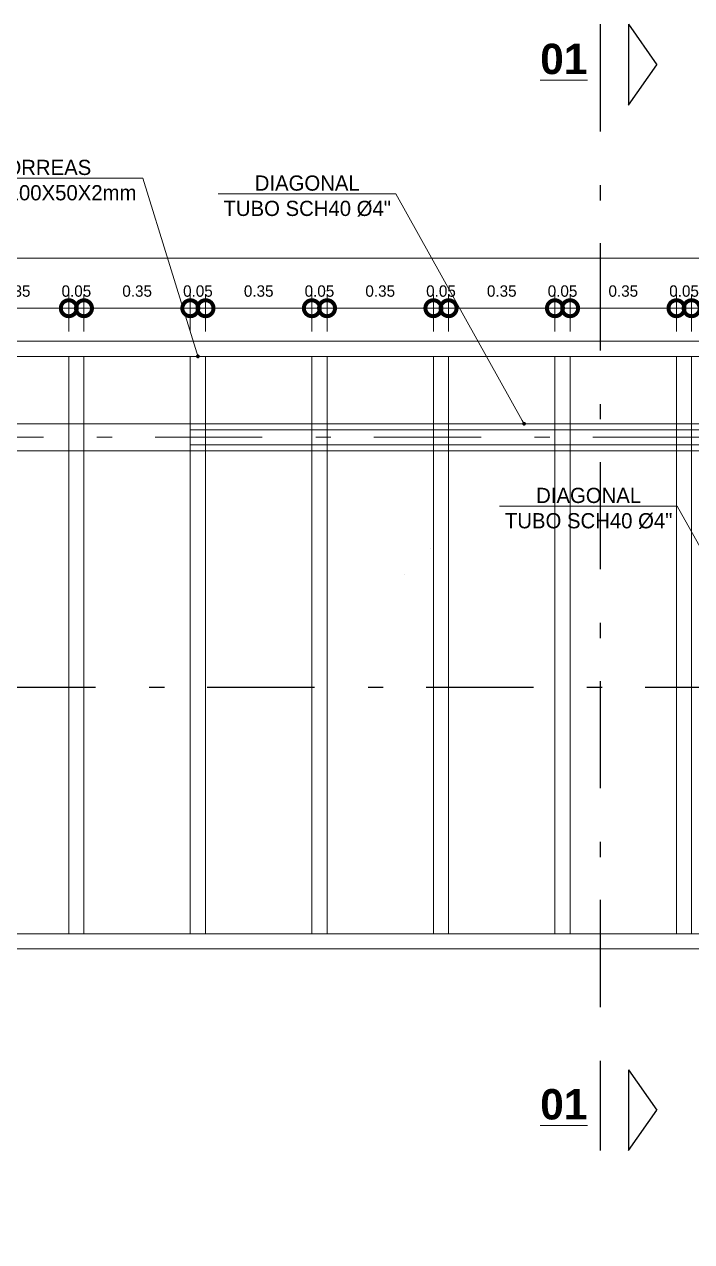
# Model space of a CAD drawing. Header units: metres. Extents: x -45.3 to -2.3, y -16.5 to 14.
# Drawn here: x -36.94 to -32.55, y 1.05 to 9.06 of the extents above; entities that cross this region are included whole.
import ezdxf
from ezdxf import colors
from ezdxf.entities.mleader import LeaderData, LeaderLine
from ezdxf.math import Vec2, Vec3

# ---------------------------------------------------------------- set-up
doc = ezdxf.new("R2010")
doc.units = ezdxf.units.M
doc.header["$MEASUREMENT"] = 0
doc.linetypes.add('Dot & Dashed', pattern=[0.670278, 0.352778, -0.176389, 0, -0.141111])
doc.linetypes.add('Punto & Rayas', pattern=[0.670278, 0.352778, -0.176389, 0, -0.141111])
for name, color, linetype, lineweight in [('ARQ _ Elementos 2D_Pluma_Nº__1', 7, 'Continuous', 5), ('cotas', 7, 'Continuous', 5), ('EST _ Losas_Pluma_Nº__10', 132, 'Continuous', 15), ('INT _ Mobiliario_Pluma_Nº__2', 8, 'Continuous', 5), ('INT _ Mobiliario_Pluma_Nº__69', 40, 'Continuous', 0), ('INT _ Mobiliario_Pluma_Nº__90', 70, 'Continuous', 0), ('letras sr', 7, 'Continuous', 5), ('Nuevo_Proyeccciones_Pluma_Nº__6', 5, 'Continuous', 5)]:
    doc.layers.add(name, color=color, linetype=linetype, lineweight=lineweight)
doc.styles.add('01COTAS', font='GOTHIC.TTF')
doc.styles.add('Santa Rosa 1 50', font='trebuc.ttf')
doc.dimstyles.new('Copy of detalles menores', dxfattribs={"dimscale": 1.5, "dimtxt": 0.025, "dimasz": 0.07, "dimexe": 0.03, "dimexo": 0.0215, "dimgap": 0.025, "dimtad": 2, "dimtih": 1, "dimtoh": 1, "dimzin": 1, "dimdsep": 46, "dimtxsty": 'Standard', "dimblk": 'DOTSMALL', "dimcen": 0, "dimdle": 0.0175, "dimclrd": 10, "dimclre": 10, "dimclrt": 3, "dimazin": 0, "dimtfac": 1, "dimtix": 1, "dimtmove": 0, "dimatfit": 2, "dimldrblk": 'OBLIQUE', "dimfxl": 1, "dimlwd": 5, "dimlwe": 5, "dimarcsym": 0})

# ---------------------------------------------------------------- blocks, each defined once
blk = doc.blocks.new('_DOTSMALL')
at = {"color": 0, "linetype": 'ByBlock', "const_width": 0.5}
blk.add_lwpolyline([(-0.0625, 0, 1), (0.0625, 0, 1)], format="xyb", close=True, dxfattribs=at)
blk = doc.blocks.new('*D89')
at = {"layer": 'cotas', "color": 10, "lineweight": 5, "transparency": 16777216}
for p, q in [((-38.1195, 8.457), (-38.1195, 8.7434)), ((-30.0695, 8.457), (-30.0695, 8.7434)), ((-38.1457, 8.6984), (-30.0432, 8.6984))]:
    blk.add_line(p, q, dxfattribs=at)
at = {"layer": 'Defpoints', "color": 0, "transparency": 16777216}
for p in [(-30.0695, 8.6984), (-38.1195, 8.4248), (-30.0695, 8.4248)]:
    blk.add_point(p, dxfattribs=at)
at = {"layer": 'cotas', "color": 10, "lineweight": 5, "transparency": 16777216, "xscale": 0.105, "yscale": 0.105, "zscale": 0.105, "rotation": 180}
blk.add_blockref('_DOTSMALL', (-38.1195, 8.6984), dxfattribs=at)
at = {"layer": 'cotas', "color": 10, "lineweight": 5, "transparency": 16777216, "xscale": 0.105, "yscale": 0.105, "zscale": 0.105}
blk.add_blockref('_DOTSMALL', (-30.0695, 8.6984), dxfattribs=at)
at = {"layer": 'cotas', "color": 3, "transparency": 16777216, "insert": (-34.0992, 8.7546), "char_height": 0.0375, "attachment_point": 5}
blk.add_mtext('8.05', dxfattribs=at)
blk = doc.blocks.new('_Oblique')
at = {"color": 0, "linetype": 'ByBlock', "lineweight": -2}
blk.add_line((-0.5, -0.5), (0.5, 0.5), dxfattribs=at)
blk = doc.blocks.new('*D98')
at = {"layer": 'cotas', "color": 10, "lineweight": 5, "transparency": 16777216}
for p, q in [((-36.8695, 8.457), (-36.8695, 8.5782)), ((-36.5195, 8.457), (-36.5195, 8.5782)), ((-36.8957, 8.5332), (-36.4932, 8.5332))]:
    blk.add_line(p, q, dxfattribs=at)
at = {"layer": 'Defpoints', "color": 0, "transparency": 16777216}
for p in [(-36.5195, 8.5332), (-36.8695, 8.4248), (-36.5195, 8.4248)]:
    blk.add_point(p, dxfattribs=at)
at = {"layer": 'cotas', "color": 10, "lineweight": 5, "transparency": 16777216, "xscale": 0.105, "yscale": 0.105, "zscale": 0.105, "rotation": 180}
blk.add_blockref('_DOTSMALL', (-36.8695, 8.5332), dxfattribs=at)
at = {"layer": 'cotas', "color": 10, "lineweight": 5, "transparency": 16777216, "xscale": 0.105, "yscale": 0.105, "zscale": 0.105}
blk.add_blockref('_DOTSMALL', (-36.5195, 8.5332), dxfattribs=at)
at = {"layer": 'cotas', "color": 3, "transparency": 16777216, "insert": (-36.6945, 8.5895), "char_height": 0.0375, "attachment_point": 5}
blk.add_mtext('0.35', dxfattribs=at)
blk = doc.blocks.new('*D99')
at = {"layer": 'cotas', "color": 10, "lineweight": 5, "transparency": 16777216}
for p, q in [((-36.5195, 8.457), (-36.5195, 8.5782)), ((-36.4695, 8.457), (-36.4695, 8.5782)), ((-36.5195, 8.5332), (-36.6245, 8.5332)), ((-36.5195, 8.5332), (-36.4695, 8.5332)), ((-36.4695, 8.5332), (-36.3645, 8.5332))]:
    blk.add_line(p, q, dxfattribs=at)
at = {"layer": 'Defpoints', "color": 0, "transparency": 16777216}
for p in [(-36.4695, 8.5332), (-36.5195, 8.4248), (-36.4695, 8.4248)]:
    blk.add_point(p, dxfattribs=at)
at = {"layer": 'cotas', "color": 10, "lineweight": 5, "transparency": 16777216, "xscale": 0.105, "yscale": 0.105, "zscale": 0.105}
blk.add_blockref('_DOTSMALL', (-36.5195, 8.5332), dxfattribs=at)
at = {"layer": 'cotas', "color": 10, "lineweight": 5, "transparency": 16777216, "xscale": 0.105, "yscale": 0.105, "zscale": 0.105, "rotation": 180}
blk.add_blockref('_DOTSMALL', (-36.4695, 8.5332), dxfattribs=at)
at = {"layer": 'cotas', "color": 3, "transparency": 16777216, "insert": (-36.4945, 8.5895), "char_height": 0.0375, "attachment_point": 5}
blk.add_mtext('0.05', dxfattribs=at)
blk = doc.blocks.new('*D100')
at = {"layer": 'cotas', "color": 10, "lineweight": 5, "transparency": 16777216}
for p, q in [((-36.4695, 8.457), (-36.4695, 8.5782)), ((-36.1195, 8.457), (-36.1195, 8.5782)), ((-36.4957, 8.5332), (-36.0932, 8.5332))]:
    blk.add_line(p, q, dxfattribs=at)
at = {"layer": 'Defpoints', "color": 0, "transparency": 16777216}
for p in [(-36.1195, 8.5332), (-36.4695, 8.4248), (-36.1195, 8.4248)]:
    blk.add_point(p, dxfattribs=at)
at = {"layer": 'cotas', "color": 10, "lineweight": 5, "transparency": 16777216, "xscale": 0.105, "yscale": 0.105, "zscale": 0.105, "rotation": 180}
blk.add_blockref('_DOTSMALL', (-36.4695, 8.5332), dxfattribs=at)
at = {"layer": 'cotas', "color": 10, "lineweight": 5, "transparency": 16777216, "xscale": 0.105, "yscale": 0.105, "zscale": 0.105}
blk.add_blockref('_DOTSMALL', (-36.1195, 8.5332), dxfattribs=at)
at = {"layer": 'cotas', "color": 3, "transparency": 16777216, "insert": (-36.2945, 8.5895), "char_height": 0.0375, "attachment_point": 5}
blk.add_mtext('0.35', dxfattribs=at)
blk = doc.blocks.new('*D101')
at = {"layer": 'cotas', "color": 10, "lineweight": 5, "transparency": 16777216}
for p, q in [((-36.1195, 8.457), (-36.1195, 8.5782)), ((-36.0695, 8.457), (-36.0695, 8.5782)), ((-36.1195, 8.5332), (-36.2245, 8.5332)), ((-36.1195, 8.5332), (-36.0695, 8.5332)), ((-36.0695, 8.5332), (-35.9645, 8.5332))]:
    blk.add_line(p, q, dxfattribs=at)
at = {"layer": 'Defpoints', "color": 0, "transparency": 16777216}
for p in [(-36.0695, 8.5332), (-36.1195, 8.4248), (-36.0695, 8.4248)]:
    blk.add_point(p, dxfattribs=at)
at = {"layer": 'cotas', "color": 10, "lineweight": 5, "transparency": 16777216, "xscale": 0.105, "yscale": 0.105, "zscale": 0.105}
blk.add_blockref('_DOTSMALL', (-36.1195, 8.5332), dxfattribs=at)
at = {"layer": 'cotas', "color": 10, "lineweight": 5, "transparency": 16777216, "xscale": 0.105, "yscale": 0.105, "zscale": 0.105, "rotation": 180}
blk.add_blockref('_DOTSMALL', (-36.0695, 8.5332), dxfattribs=at)
at = {"layer": 'cotas', "color": 3, "transparency": 16777216, "insert": (-36.0945, 8.5895), "char_height": 0.0375, "attachment_point": 5}
blk.add_mtext('0.05', dxfattribs=at)
blk = doc.blocks.new('*D102')
at = {"layer": 'cotas', "color": 10, "lineweight": 5, "transparency": 16777216}
for p, q in [((-36.0695, 8.457), (-36.0695, 8.5782)), ((-35.7195, 8.457), (-35.7195, 8.5782)), ((-36.0957, 8.5332), (-35.6932, 8.5332))]:
    blk.add_line(p, q, dxfattribs=at)
at = {"layer": 'Defpoints', "color": 0, "transparency": 16777216}
for p in [(-35.7195, 8.5332), (-36.0695, 8.4248), (-35.7195, 8.4248)]:
    blk.add_point(p, dxfattribs=at)
at = {"layer": 'cotas', "color": 10, "lineweight": 5, "transparency": 16777216, "xscale": 0.105, "yscale": 0.105, "zscale": 0.105, "rotation": 180}
blk.add_blockref('_DOTSMALL', (-36.0695, 8.5332), dxfattribs=at)
at = {"layer": 'cotas', "color": 10, "lineweight": 5, "transparency": 16777216, "xscale": 0.105, "yscale": 0.105, "zscale": 0.105}
blk.add_blockref('_DOTSMALL', (-35.7195, 8.5332), dxfattribs=at)
at = {"layer": 'cotas', "color": 3, "transparency": 16777216, "insert": (-35.8945, 8.5895), "char_height": 0.0375, "attachment_point": 5}
blk.add_mtext('0.35', dxfattribs=at)
blk = doc.blocks.new('*D103')
at = {"layer": 'cotas', "color": 10, "lineweight": 5, "transparency": 16777216}
for p, q in [((-35.7195, 8.457), (-35.7195, 8.5782)), ((-35.6695, 8.457), (-35.6695, 8.5782)), ((-35.7195, 8.5332), (-35.8245, 8.5332)), ((-35.7195, 8.5332), (-35.6695, 8.5332)), ((-35.6695, 8.5332), (-35.5645, 8.5332))]:
    blk.add_line(p, q, dxfattribs=at)
at = {"layer": 'Defpoints', "color": 0, "transparency": 16777216}
for p in [(-35.6695, 8.5332), (-35.7195, 8.4248), (-35.6695, 8.4248)]:
    blk.add_point(p, dxfattribs=at)
at = {"layer": 'cotas', "color": 10, "lineweight": 5, "transparency": 16777216, "xscale": 0.105, "yscale": 0.105, "zscale": 0.105}
blk.add_blockref('_DOTSMALL', (-35.7195, 8.5332), dxfattribs=at)
at = {"layer": 'cotas', "color": 10, "lineweight": 5, "transparency": 16777216, "xscale": 0.105, "yscale": 0.105, "zscale": 0.105, "rotation": 180}
blk.add_blockref('_DOTSMALL', (-35.6695, 8.5332), dxfattribs=at)
at = {"layer": 'cotas', "color": 3, "transparency": 16777216, "insert": (-35.6945, 8.5895), "char_height": 0.0375, "attachment_point": 5}
blk.add_mtext('0.05', dxfattribs=at)
blk = doc.blocks.new('*D104')
at = {"layer": 'cotas', "color": 10, "lineweight": 5, "transparency": 16777216}
for p, q in [((-35.6695, 8.457), (-35.6695, 8.5782)), ((-35.3195, 8.457), (-35.3195, 8.5782)), ((-35.6957, 8.5332), (-35.2932, 8.5332))]:
    blk.add_line(p, q, dxfattribs=at)
at = {"layer": 'Defpoints', "color": 0, "transparency": 16777216}
for p in [(-35.3195, 8.5332), (-35.6695, 8.4248), (-35.3195, 8.4248)]:
    blk.add_point(p, dxfattribs=at)
at = {"layer": 'cotas', "color": 10, "lineweight": 5, "transparency": 16777216, "xscale": 0.105, "yscale": 0.105, "zscale": 0.105, "rotation": 180}
blk.add_blockref('_DOTSMALL', (-35.6695, 8.5332), dxfattribs=at)
at = {"layer": 'cotas', "color": 10, "lineweight": 5, "transparency": 16777216, "xscale": 0.105, "yscale": 0.105, "zscale": 0.105}
blk.add_blockref('_DOTSMALL', (-35.3195, 8.5332), dxfattribs=at)
at = {"layer": 'cotas', "color": 3, "transparency": 16777216, "insert": (-35.4945, 8.5895), "char_height": 0.0375, "attachment_point": 5}
blk.add_mtext('0.35', dxfattribs=at)
blk = doc.blocks.new('*D105')
at = {"layer": 'cotas', "color": 10, "lineweight": 5, "transparency": 16777216}
for p, q in [((-35.3195, 8.457), (-35.3195, 8.5782)), ((-35.2695, 8.457), (-35.2695, 8.5782)), ((-35.3195, 8.5332), (-35.4245, 8.5332)), ((-35.3195, 8.5332), (-35.2695, 8.5332)), ((-35.2695, 8.5332), (-35.1645, 8.5332))]:
    blk.add_line(p, q, dxfattribs=at)
at = {"layer": 'Defpoints', "color": 0, "transparency": 16777216}
for p in [(-35.2695, 8.5332), (-35.3195, 8.4248), (-35.2695, 8.4248)]:
    blk.add_point(p, dxfattribs=at)
at = {"layer": 'cotas', "color": 10, "lineweight": 5, "transparency": 16777216, "xscale": 0.105, "yscale": 0.105, "zscale": 0.105}
blk.add_blockref('_DOTSMALL', (-35.3195, 8.5332), dxfattribs=at)
at = {"layer": 'cotas', "color": 10, "lineweight": 5, "transparency": 16777216, "xscale": 0.105, "yscale": 0.105, "zscale": 0.105, "rotation": 180}
blk.add_blockref('_DOTSMALL', (-35.2695, 8.5332), dxfattribs=at)
at = {"layer": 'cotas', "color": 3, "transparency": 16777216, "insert": (-35.2945, 8.5895), "char_height": 0.0375, "attachment_point": 5}
blk.add_mtext('0.05', dxfattribs=at)
blk = doc.blocks.new('*D106')
at = {"layer": 'cotas', "color": 10, "lineweight": 5, "transparency": 16777216}
for p, q in [((-35.2695, 8.457), (-35.2695, 8.5782)), ((-34.9195, 8.457), (-34.9195, 8.5782)), ((-35.2957, 8.5332), (-34.8932, 8.5332))]:
    blk.add_line(p, q, dxfattribs=at)
at = {"layer": 'Defpoints', "color": 0, "transparency": 16777216}
for p in [(-34.9195, 8.5332), (-35.2695, 8.4248), (-34.9195, 8.4248)]:
    blk.add_point(p, dxfattribs=at)
at = {"layer": 'cotas', "color": 10, "lineweight": 5, "transparency": 16777216, "xscale": 0.105, "yscale": 0.105, "zscale": 0.105, "rotation": 180}
blk.add_blockref('_DOTSMALL', (-35.2695, 8.5332), dxfattribs=at)
at = {"layer": 'cotas', "color": 10, "lineweight": 5, "transparency": 16777216, "xscale": 0.105, "yscale": 0.105, "zscale": 0.105}
blk.add_blockref('_DOTSMALL', (-34.9195, 8.5332), dxfattribs=at)
at = {"layer": 'cotas', "color": 3, "transparency": 16777216, "insert": (-35.0945, 8.5895), "char_height": 0.0375, "attachment_point": 5}
blk.add_mtext('0.35', dxfattribs=at)
blk = doc.blocks.new('*D107')
at = {"layer": 'cotas', "color": 10, "lineweight": 5, "transparency": 16777216}
for p, q in [((-34.9195, 8.457), (-34.9195, 8.5782)), ((-34.8695, 8.457), (-34.8695, 8.5782)), ((-34.9195, 8.5332), (-35.0245, 8.5332)), ((-34.9195, 8.5332), (-34.8695, 8.5332)), ((-34.8695, 8.5332), (-34.7645, 8.5332))]:
    blk.add_line(p, q, dxfattribs=at)
at = {"layer": 'Defpoints', "color": 0, "transparency": 16777216}
for p in [(-34.8695, 8.5332), (-34.9195, 8.4248), (-34.8695, 8.4248)]:
    blk.add_point(p, dxfattribs=at)
at = {"layer": 'cotas', "color": 10, "lineweight": 5, "transparency": 16777216, "xscale": 0.105, "yscale": 0.105, "zscale": 0.105}
blk.add_blockref('_DOTSMALL', (-34.9195, 8.5332), dxfattribs=at)
at = {"layer": 'cotas', "color": 10, "lineweight": 5, "transparency": 16777216, "xscale": 0.105, "yscale": 0.105, "zscale": 0.105, "rotation": 180}
blk.add_blockref('_DOTSMALL', (-34.8695, 8.5332), dxfattribs=at)
at = {"layer": 'cotas', "color": 3, "transparency": 16777216, "insert": (-34.8945, 8.5895), "char_height": 0.0375, "attachment_point": 5}
blk.add_mtext('0.05', dxfattribs=at)
blk = doc.blocks.new('*D108')
at = {"layer": 'cotas', "color": 10, "lineweight": 5, "transparency": 16777216}
for p, q in [((-34.8695, 8.457), (-34.8695, 8.5782)), ((-34.5195, 8.457), (-34.5195, 8.5782)), ((-34.8957, 8.5332), (-34.4932, 8.5332))]:
    blk.add_line(p, q, dxfattribs=at)
at = {"layer": 'Defpoints', "color": 0, "transparency": 16777216}
for p in [(-34.5195, 8.5332), (-34.8695, 8.4248), (-34.5195, 8.4248)]:
    blk.add_point(p, dxfattribs=at)
at = {"layer": 'cotas', "color": 10, "lineweight": 5, "transparency": 16777216, "xscale": 0.105, "yscale": 0.105, "zscale": 0.105, "rotation": 180}
blk.add_blockref('_DOTSMALL', (-34.8695, 8.5332), dxfattribs=at)
at = {"layer": 'cotas', "color": 10, "lineweight": 5, "transparency": 16777216, "xscale": 0.105, "yscale": 0.105, "zscale": 0.105}
blk.add_blockref('_DOTSMALL', (-34.5195, 8.5332), dxfattribs=at)
at = {"layer": 'cotas', "color": 3, "transparency": 16777216, "insert": (-34.6945, 8.5895), "char_height": 0.0375, "attachment_point": 5}
blk.add_mtext('0.35', dxfattribs=at)
blk = doc.blocks.new('*D109')
at = {"layer": 'cotas', "color": 10, "lineweight": 5, "transparency": 16777216}
for p, q in [((-34.5195, 8.457), (-34.5195, 8.5782)), ((-34.4695, 8.457), (-34.4695, 8.5782)), ((-34.5195, 8.5332), (-34.6245, 8.5332)), ((-34.5195, 8.5332), (-34.4695, 8.5332)), ((-34.4695, 8.5332), (-34.3645, 8.5332))]:
    blk.add_line(p, q, dxfattribs=at)
at = {"layer": 'Defpoints', "color": 0, "transparency": 16777216}
for p in [(-34.4695, 8.5332), (-34.5195, 8.4248), (-34.4695, 8.4248)]:
    blk.add_point(p, dxfattribs=at)
at = {"layer": 'cotas', "color": 10, "lineweight": 5, "transparency": 16777216, "xscale": 0.105, "yscale": 0.105, "zscale": 0.105}
blk.add_blockref('_DOTSMALL', (-34.5195, 8.5332), dxfattribs=at)
at = {"layer": 'cotas', "color": 10, "lineweight": 5, "transparency": 16777216, "xscale": 0.105, "yscale": 0.105, "zscale": 0.105, "rotation": 180}
blk.add_blockref('_DOTSMALL', (-34.4695, 8.5332), dxfattribs=at)
at = {"layer": 'cotas', "color": 3, "transparency": 16777216, "insert": (-34.4945, 8.5895), "char_height": 0.0375, "attachment_point": 5}
blk.add_mtext('0.05', dxfattribs=at)
blk = doc.blocks.new('*D110')
at = {"layer": 'cotas', "color": 10, "lineweight": 5, "transparency": 16777216}
for p, q in [((-34.4695, 8.457), (-34.4695, 8.5782)), ((-34.1195, 8.457), (-34.1195, 8.5782)), ((-34.4957, 8.5332), (-34.0932, 8.5332))]:
    blk.add_line(p, q, dxfattribs=at)
at = {"layer": 'Defpoints', "color": 0, "transparency": 16777216}
for p in [(-34.1195, 8.5332), (-34.4695, 8.4248), (-34.1195, 8.4248)]:
    blk.add_point(p, dxfattribs=at)
at = {"layer": 'cotas', "color": 10, "lineweight": 5, "transparency": 16777216, "xscale": 0.105, "yscale": 0.105, "zscale": 0.105, "rotation": 180}
blk.add_blockref('_DOTSMALL', (-34.4695, 8.5332), dxfattribs=at)
at = {"layer": 'cotas', "color": 10, "lineweight": 5, "transparency": 16777216, "xscale": 0.105, "yscale": 0.105, "zscale": 0.105}
blk.add_blockref('_DOTSMALL', (-34.1195, 8.5332), dxfattribs=at)
at = {"layer": 'cotas', "color": 3, "transparency": 16777216, "insert": (-34.2945, 8.5895), "char_height": 0.0375, "attachment_point": 5}
blk.add_mtext('0.35', dxfattribs=at)
blk = doc.blocks.new('_DOT')
at = {"color": 0, "linetype": 'ByBlock', "lineweight": -2}
blk.add_line((-0.5, 0), (-1, 0), dxfattribs=at)
at = {"color": 0, "linetype": 'ByBlock', "const_width": 0.5}
blk.add_lwpolyline([(-0.25, 0, 1), (0.25, 0, 1)], format="xyb", close=True, dxfattribs=at)
blk = doc.blocks.new('A$Ce84efcfd')
at = {"color": 1, "lineweight": 30}
for p, q in [((4.5336, 3.7057), (4.5336, 3.4398)), ((4.5336, 3.7057), (4.6267, 3.5727)), ((4.5336, 3.4398), (4.6267, 3.5727)), ((4.4402, 0.2659), (4.4402, 0)), ((4.5336, 0.2659), (4.5336, 0)), ((4.5336, 0.2659), (4.6267, 0.1329)), ((4.5336, 0), (4.6267, 0.1329))]:
    blk.add_line(p, q, dxfattribs=at)
at = {"color": 1, "linetype": 'Dot & Dashed', "lineweight": 30}
for points in [[(4.4402, 3.7057), (4.4402, 0)], [(0.2659, 1.5249), (10.1944, 1.5249)]]:
    blk.add_lwpolyline(points, dxfattribs=at)
at = {"layer": 'ARQ _ Elementos 2D_Pluma_Nº__1', "color": 7, "linetype": 'Continuous', "lineweight": 5}
for points in [[(1.0911, 2.6631), (9.1411, 2.6631), (9.1411, 0.6631), (1.0911, 0.6631)], [(1.1411, 2.6131), (9.0911, 2.6131), (9.0911, 0.7131), (1.1411, 0.7131)], [(2.6911, 0.7131), (2.7411, 0.7131), (2.7411, 2.6131), (2.6911, 2.6131)], [(3.0911, 0.7131), (3.1411, 0.7131), (3.1411, 2.6131), (3.0911, 2.6131)], [(3.4911, 0.7131), (3.5411, 0.7131), (3.5411, 2.6131), (3.4911, 2.6131)], [(3.8911, 0.7131), (3.9411, 0.7131), (3.9411, 2.6131), (3.8911, 2.6131)], [(4.2911, 0.7131), (4.3411, 0.7131), (4.3411, 2.6131), (4.2911, 2.6131)], [(4.6911, 0.7131), (4.7411, 0.7131), (4.7411, 2.6131), (4.6911, 2.6131)], [(3.0911, 2.3219), (7.0911, 2.3219), (7.0911, 2.3719), (3.0911, 2.3719)]]:
    blk.add_lwpolyline(points, close=True, dxfattribs=at)
at = {"layer": 'EST _ Losas_Pluma_Nº__10', "color": 123, "linetype": 'Continuous', "lineweight": 15, "true_color": 0x4abda8, "flags": 128}
for points in [[(1.0911, 0.6631), (9.1411, 0.6631), (9.1411, 2.6631), (1.0911, 2.6631)], [(2.3411, 0.7131), (2.3411, 2.6131), (2.6911, 2.6131), (2.6911, 0.7131)], [(2.7411, 0.7131), (2.7411, 2.6131), (3.0911, 2.6131), (3.0911, 0.7131)], [(3.4911, 2.3719), (3.1411, 2.3719), (3.1411, 2.6131), (3.4911, 2.6131)], [(3.5411, 2.6131), (3.8911, 2.6131), (3.8911, 2.3719), (3.5411, 2.3719)], [(3.9411, 2.6131), (4.2911, 2.6131), (4.2911, 2.3719), (3.9411, 2.3719)], [(4.3411, 2.3719), (4.3411, 2.6131), (4.6911, 2.6131), (4.6911, 2.3719)], [(3.1411, 2.3219), (3.4911, 2.3219), (3.4911, 0.7131), (3.1411, 0.7131)], [(3.5411, 2.3219), (3.8911, 2.3219), (3.8911, 0.7131), (3.5411, 0.7131)], [(3.9411, 2.3219), (4.2911, 2.3219), (4.2911, 0.7131), (3.9411, 0.7131)], [(4.3411, 2.3219), (4.6911, 2.3219), (4.6911, 0.7131), (4.3411, 0.7131)]]:
    blk.add_lwpolyline(points, close=True, dxfattribs=at)
at = {"layer": 'INT _ Mobiliario_Pluma_Nº__69', "color": 40, "linetype": 'Punto & Rayas', "lineweight": 0}
blk.add_line((1.5343, 2.3469), (5.1157, 2.3469), dxfattribs=at)
at = {"layer": 'INT _ Mobiliario_Pluma_Nº__90', "linetype": 'Continuous', "lineweight": 0}
for p, q in [((1.5343, 2.3914), (5.1157, 2.3914)), ((1.5343, 2.3025), (5.1157, 2.3025))]:
    blk.add_line(p, q, dxfattribs=at)
at = {"layer": 'Nuevo_Proyeccciones_Pluma_Nº__6', "color": 5, "linetype": 'Continuous', "lineweight": 5}
for p, q in [((3.8804, 1.9801), (3.8804, 1.9801)), ((3.7945, 1.8943), (3.7946, 1.8943))]:
    blk.add_line(p, q, dxfattribs=at)
at = {"layer": 'letras sr', "char_height": 0.1045, "attachment_point": 1, "style": 'Santa Rosa 1 50'}
for insert in [(4.2657, 3.6419), (4.2657, 0.2021)]:
    blk.add_mtext_dynamic_manual_height_columns('\\pxqc;{\\fSwis721 Ex BT|b1|i0|c0|p34;\\H0.95694x;\\L01}', width=0.109178, gutter_width=0.25, heights=[0], dxfattribs=dict(at, insert=insert))
at = {"layer": 'cotas'}
dim = blk.add_linear_dim(base=(9.1411, 2.9367), p1=(1.0911, 2.6631), p2=(9.1411, 2.6631), dimstyle='Copy of detalles menores', dxfattribs=at)
dim.commit()
dim.dimension.update_dxf_attribs({"geometry": '*D89', "text_midpoint": (5.1114, 2.9367), "dimtype": 128, "insert": (39.2106, -5.7617)})
for base, p1, p2, picture, middle in [((2.6911, 2.7715), (2.3411, 2.6631), (2.6911, 2.6631), '*D98', (2.5161, 2.8278)), ((2.7411, 2.7715), (2.6911, 2.6631), (2.7411, 2.6631), '*D99', (2.7161, 2.8278)), ((3.0911, 2.7715), (2.7411, 2.6631), (3.0911, 2.6631), '*D100', (2.9161, 2.8278)), ((3.1411, 2.7715), (3.0911, 2.6631), (3.1411, 2.6631), '*D101', (3.1161, 2.8278)), ((3.4911, 2.7715), (3.1411, 2.6631), (3.4911, 2.6631), '*D102', (3.3161, 2.8278)), ((3.5411, 2.7715), (3.4911, 2.6631), (3.5411, 2.6631), '*D103', (3.5161, 2.8278)), ((3.8911, 2.7715), (3.5411, 2.6631), (3.8911, 2.6631), '*D104', (3.7161, 2.8278)), ((3.9411, 2.7715), (3.8911, 2.6631), (3.9411, 2.6631), '*D105', (3.9161, 2.8278)), ((4.2911, 2.7715), (3.9411, 2.6631), (4.2911, 2.6631), '*D106', (4.1161, 2.8278)), ((4.3411, 2.7715), (4.2911, 2.6631), (4.3411, 2.6631), '*D107', (4.3161, 2.8278)), ((4.6911, 2.7715), (4.3411, 2.6631), (4.6911, 2.6631), '*D108', (4.5161, 2.8278)), ((4.7411, 2.7715), (4.6911, 2.6631), (4.7411, 2.6631), '*D109', (4.7161, 2.8278)), ((5.0911, 2.7715), (4.7411, 2.6631), (5.0911, 2.6631), '*D110', (4.9161, 2.8278))]:
    dim = blk.add_linear_dim(base=base, p1=p1, p2=p2, dimstyle='Copy of detalles menores', dxfattribs=at)
    dim.commit()
    dim.dimension.update_dxf_attribs({"geometry": picture, "text_midpoint": middle, "insert": (39.2106, -5.7617)})
at = {"ltscale": 650}
ml = blk.add_multileader_mtext('Standard', dxfattribs=at)
ml.set_content('CORREAS\\PTUBO 100X50X2mm', color=256, style='01COTAS')
ml.set_leader_properties(color=1, lineweight=9)
ml.set_arrow_properties(name='DOT')
ml.build(insert=Vec2(0, 0))
ml.multileader.update_dxf_attribs({"text_left_attachment_type": 6, "text_right_attachment_type": 6, "dogleg_length": 0.0685, "arrow_head_size": 0.0125})
ctx = ml.context
ctx.base_point, ctx.char_height, ctx.arrow_head_size, ctx.landing_gap_size, ctx.plane_origin = Vec3(2.2814, 3.1999), 0.05, 0.0125, 0.00025, Vec3(2.4869, 3.9746)
ctx.left_attachment, ctx.right_attachment, ctx.text_align_type = 6, 6, 1
notes = []
notes.append((ctx, [(1, (1, 1, 0), (2.935, 3.1999), (-1, 0), 0.0171, [(1, [(3.1161, 2.6131)], 0, [])])]))
ctx.mtext.insert, ctx.mtext.width, ctx.mtext.alignment, ctx.mtext.flow_direction = Vec3(2.5997, 3.2599), 0.806958, 2, 5
ml = blk.add_multileader_mtext('Standard', dxfattribs=at)
ml.set_content('DIAGONAL\\PTUBO SCH40 %%C4" ', color=256, style='01COTAS')
ml.set_leader_properties(color=1, lineweight=9)
ml.set_arrow_properties(name='DOT')
ml.build(insert=Vec2(0, 0))
ml.multileader.update_dxf_attribs({"text_left_attachment_type": 6, "text_right_attachment_type": 6, "dogleg_length": 0.0685, "arrow_head_size": 0.0125})
ctx = ml.context
ctx.base_point, ctx.char_height, ctx.arrow_head_size, ctx.landing_gap_size, ctx.plane_origin = Vec3(3.2017, 3.1484), 0.05, 0.0125, 0.00025, Vec3(3.1302, 3.6815)
ctx.left_attachment, ctx.right_attachment, ctx.text_align_type = 6, 6, 1
notes.append((ctx, [(1, (1, 1, 0), (3.7673, 3.1484), (-1, 0), 0.0171, [(1, [(4.1896, 2.3914)], 0, [])])]))
ctx.mtext.insert, ctx.mtext.width, ctx.mtext.alignment, ctx.mtext.flow_direction = Vec3(3.4759, 3.2084), 0.806958, 2, 5
ml = blk.add_multileader_mtext('Standard', dxfattribs=at)
ml.set_content('DIAGONAL\\PTUBO SCH40 %%C4" ', color=256, style='01COTAS')
ml.set_leader_properties(color=1, lineweight=9)
ml.set_arrow_properties(name='DOT')
ml.build(insert=Vec2(0, 0))
ml.multileader.update_dxf_attribs({"text_left_attachment_type": 6, "text_right_attachment_type": 6, "dogleg_length": 0.0685, "arrow_head_size": 0.0125})
ctx = ml.context
ctx.base_point, ctx.char_height, ctx.arrow_head_size, ctx.landing_gap_size, ctx.plane_origin = Vec3(4.1278, 2.1206), 0.05, 0.0125, 0.00025, Vec3(4.0563, 2.6537)
ctx.left_attachment, ctx.right_attachment, ctx.text_align_type = 6, 6, 1
notes.append((ctx, [(1, (1, 1, 0), (4.6934, 2.1206), (-1, 0), 0.0171, [(1, [(5.1157, 1.3635)], 0, [])])]))
ctx.mtext.insert, ctx.mtext.width, ctx.mtext.alignment, ctx.mtext.flow_direction = Vec3(4.4021, 2.1806), 0.806958, 2, 5
ml = blk.add_multileader_mtext('Standard', dxfattribs=at)
ml.set_content('CORREAS\\PTUBO 100X50X2mm', color=256, style='01COTAS')
ml.set_leader_properties(color=1, lineweight=9)
ml.set_arrow_properties(name='DOT')
ml.build(insert=Vec2(0, 0))
ml.multileader.update_dxf_attribs({"text_left_attachment_type": 6, "text_right_attachment_type": 6, "dogleg_length": 0.0685, "arrow_head_size": 0.0125})
ctx = ml.context
ctx.base_point, ctx.char_height, ctx.arrow_head_size, ctx.landing_gap_size, ctx.plane_origin = Vec3(1.6249, 0.33), 0.05, 0.0125, 0.00025, Vec3(1.8304, 1.1047)
ctx.left_attachment, ctx.right_attachment, ctx.text_align_type = 6, 6, 1
notes.append((ctx, [(1, (1, 1, 0), (2.2785, 0.33), (-1, 0), 0.0171, [(1, [(2.4595, 0.6788)], 0, [])])]))
ctx.mtext.insert, ctx.mtext.width, ctx.mtext.alignment, ctx.mtext.flow_direction = Vec3(1.9431, 0.39), 0.806958, 2, 5
for ctx, leaders in notes:
    for number, flags, end, landing, length, lines in leaders:
        leader = LeaderData()
        leader.index, (leader.has_last_leader_line, leader.has_dogleg_vector, leader.attachment_direction) = number, flags
        leader.last_leader_point, leader.dogleg_vector, leader.dogleg_length = Vec3(end), Vec3(landing), length
        for number, points, colour, breaks in lines:
            line = LeaderLine()
            line.index, line.vertices, line.color, line.breaks = number, Vec3.list(points), colors.encode_raw_color(colour), breaks
            leader.lines.append(line)
        ctx.leaders.append(leader)

msp = doc.modelspace()

# ---------------------------------------------------------------- hatches: boundary and pattern name
at = {"layer": 'INT _ Mobiliario_Pluma_Nº__2', "linetype": 'Continuous', "lineweight": 5}
h = msp.add_hatch(dxfattribs=at)
h.set_pattern_fill('ACERO', color=8, style=0, pattern_type=2)
h.set_pattern_definition([(45, (0, 0), (-0.159099, 0.159099), []), (45, (-0.05303, 0.05303), (-0.159099, 0.159099), [])])
h.paths.add_polyline_path([(-36.717, 1.0976), (-36.704, 1.0613), (-36.6726, 1.0463), (-36.6411, 1.0613), (-36.6281, 1.0976), (-36.6411, 1.1339), (-36.6726, 1.149), (-36.704, 1.1339)])
h.paths.add_polyline_path([(-36.7107, 1.0976), (-36.6995, 1.1288), (-36.6726, 1.1417), (-36.6456, 1.1288), (-36.6344, 1.0976), (-36.6456, 1.0665), (-36.6726, 1.0536), (-36.6995, 1.0665)], flags=0)

# ---------------------------------------------------------------- block references
at = {"xscale": 2, "yscale": 2, "zscale": 2}
msp.add_blockref('A$Ce84efcfd', (-42.0284, 1.6463), dxfattribs=at)

doc.saveas('drawing.dxf')
